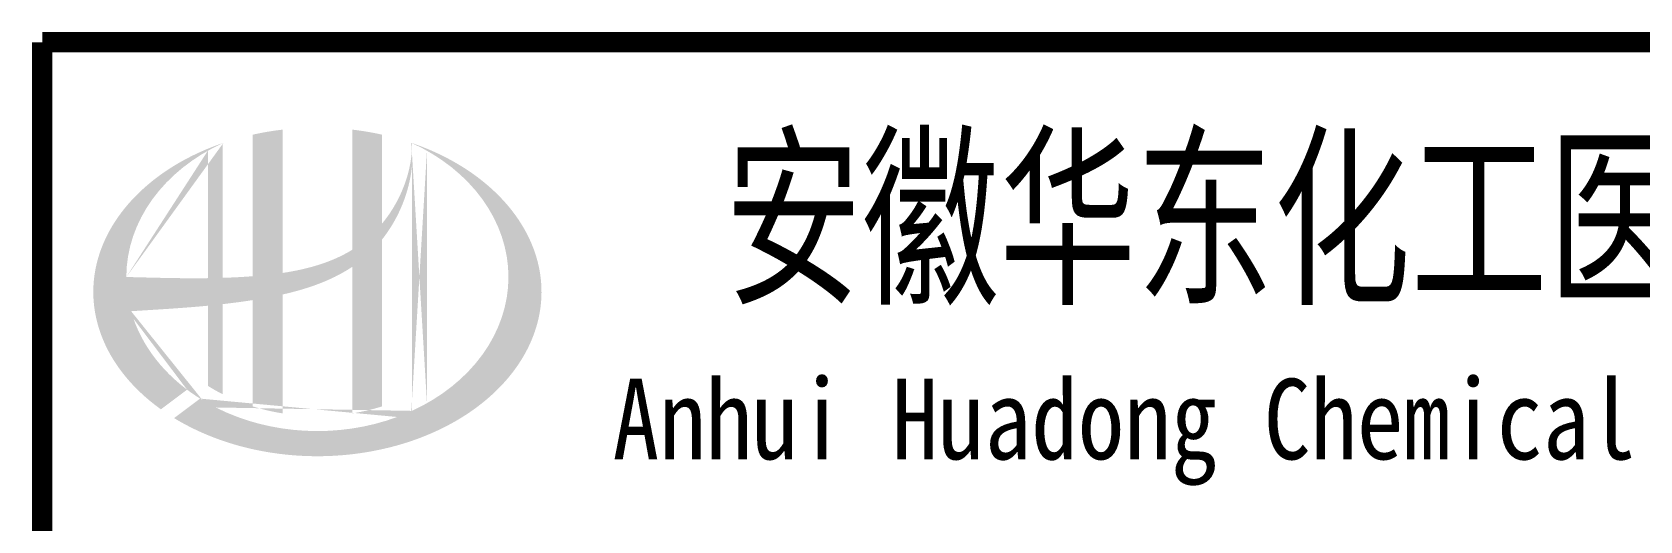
# Model space of a CAD drawing. Extents: x 5066963 to 5185393, y -485691 to -238129.
# Drawn here: x 5160889 to 5166485, y -480357 to -478656 of the extents above; entities that cross this region are included whole.
import ezdxf
from ezdxf.enums import TextEntityAlignment as Align

# ---------------------------------------------------------------- set-up
doc = ezdxf.new("R2010")
doc.units = 0
doc.header["$LTSCALE"] = 1000
doc.header["$MEASUREMENT"] = 0
doc.layers.get('0').update_dxf_attribs({"linetype": 'CONTINUOUS'})
doc.styles.add('宋体', font='', dxfattribs={"width": 0.7})
doc.styles.get('宋体').set_extended_font_data('SimSun')

msp = doc.modelspace()

# ---------------------------------------------------------------- hatches: boundary and pattern name
h = msp.add_hatch(color=256)
edge = h.paths.add_edge_path()
edge.add_spline(control_points=[(5161760.6, -479569.1), (5161766.7, -479567.7), (5161772.8, -479566.3), (5161821.9, -479554.4), (5161864.5, -479541.4), (5161939.5, -479510.3), (5161972.4, -479493.3), (5162003.3, -479472.7)], knot_values=[61.629012, 61.629012, 61.629012, 61.629012, 63.330431, 63.330431, 75.353634, 75.353634, 85.398649, 85.398649, 85.398649, 85.398649], degree=3, periodic=0)
edge.add_line((5162003.3, -479472.7), (5162003.3, -479983))
edge.add_spline(control_points=[(5162003.3, -479983), (5162020.4, -479980.2), (5162037.5, -479976.9), (5162072.2, -479968.8), (5162089.9, -479964), (5162107.3, -479958.5)], knot_values=[4.908456, 4.908456, 4.908456, 4.908456, 4.992821, 4.992821, 5.083034, 5.083034, 5.083034, 5.083034], degree=3, periodic=0)
edge.add_line((5162107.3, -479958.5), (5162107.3, -479377.1))
edge.add_spline(control_points=[(5162107.3, -479377.1), (5162115.9, -479366.2), (5162124.1, -479354.8), (5162150.2, -479315.2), (5162165.9, -479285.2), (5162195.1, -479212.4), (5162206.3, -479168.6), (5162211, -479123.3), (5162211.2, -479122), (5162211.3, -479120.8)], knot_values=[97.991744, 97.991744, 97.991744, 97.991744, 101.64219, 101.64219, 110.337975, 110.337975, 121.934322, 121.934322, 122.270691, 122.270691, 122.270691, 122.270691], degree=3, periodic=0)
edge.add_line((5162211.3, -479120.8), (5162211.3, -479050.3))
edge.add_spline(control_points=[(5162211.3, -479050.3), (5162211.2, -479058), (5162210.8, -479065.7), (5162210.3, -479073.4)], knot_values=[126.194075, 126.194075, 126.194075, 126.194075, 128.396762, 128.396762, 128.396762, 128.396762], degree=3, periodic=0)
edge.add_spline(control_points=[(5162210.3, -479073.4), (5162209.8, -479079.6), (5162209.2, -479085.8), (5162208.4, -479092)], knot_values=[124.417049, 124.417049, 124.417049, 124.417049, 126.194075, 126.194075, 126.194075, 126.194075], degree=3, periodic=0)
edge.add_spline(control_points=[(5162208.4, -479092), (5162207.3, -479101.1), (5162205.8, -479110.2), (5162204, -479119.3)], knot_values=[121.80529, 121.80529, 121.80529, 121.80529, 124.417049, 124.417049, 124.417049, 124.417049], degree=3, periodic=0)
edge.add_spline(control_points=[(5162204, -479119.3), (5162201.6, -479131.5), (5162198.7, -479143.6), (5162195.2, -479155.6)], knot_values=[118.31574, 118.31574, 118.31574, 118.31574, 121.80529, 121.80529, 121.80529, 121.80529], degree=3, periodic=0)
edge.add_spline(control_points=[(5162195.2, -479155.6), (5162191.7, -479167.7), (5162187.6, -479179.8), (5162183.1, -479191.6)], knot_values=[114.795988, 114.795988, 114.795988, 114.795988, 118.31574, 118.31574, 118.31574, 118.31574], degree=3, periodic=0)
edge.add_spline(control_points=[(5162183.1, -479191.6), (5162178.6, -479203.3), (5162173.6, -479214.8), (5162168.2, -479226.2)], knot_values=[111.329641, 111.329641, 111.329641, 111.329641, 114.795988, 114.795988, 114.795988, 114.795988], degree=3, periodic=0)
edge.add_spline(control_points=[(5162168.2, -479226.2), (5162162.7, -479237.7), (5162156.7, -479249.1), (5162150.2, -479260.2)], knot_values=[107.79529, 107.79529, 107.79529, 107.79529, 111.329641, 111.329641, 111.329641, 111.329641], degree=3, periodic=0)
edge.add_spline(control_points=[(5162150.2, -479260.2), (5162143.9, -479271), (5162137.2, -479281.5), (5162130.1, -479291.8)], knot_values=[104.343579, 104.343579, 104.343579, 104.343579, 107.79529, 107.79529, 107.79529, 107.79529], degree=3, periodic=0)
edge.add_spline(control_points=[(5162130.1, -479291.8), (5162122.9, -479302.2), (5162115.2, -479312.2), (5162107.3, -479321.9)], knot_values=[100.8507, 100.8507, 100.8507, 100.8507, 104.343579, 104.343579, 104.343579, 104.343579], degree=3, periodic=0)
edge.add_line((5162107.3, -479321.9), (5162107.3, -479012.7))
edge.add_spline(control_points=[(5162107.3, -479012.7), (5162073.2, -479005.1), (5162038.4, -478999.2), (5162003.3, -478995.1)], knot_values=[4.423999, 4.423999, 4.423999, 4.423999, 4.558741, 4.558741, 4.558741, 4.558741], degree=3, periodic=0)
edge.add_line((5162003.3, -478995.1), (5162003.3, -479413.3))
edge.add_spline(control_points=[(5162003.3, -479413.3), (5161931.3, -479457.8), (5161847.1, -479481), (5161760.6, -479494.1)], knot_values=[63.246215, 63.246215, 63.246215, 63.246215, 87.689124, 87.689124, 87.689124, 87.689124], degree=3, periodic=0)
edge.add_line((5161760.6, -479494.1), (5161760.6, -478995.1))
edge.add_spline(control_points=[(5161760.6, -478995.1), (5161725.4, -478999.2), (5161690.7, -479005.1), (5161656.6, -479012.7)], knot_values=[4.866038, 4.866038, 4.866038, 4.866038, 5.000777, 5.000777, 5.000777, 5.000777], degree=3, periodic=0)
edge.add_line((5161656.6, -479012.7), (5161656.6, -479505.5))
edge.add_spline(control_points=[(5161656.6, -479505.5), (5161654.9, -479505.6), (5161620, -479508.3), (5161585.4, -479510), (5161552.6, -479511)], knot_values=[43.657356, 43.657356, 43.657356, 43.657356, 44.134253, 53.497092, 53.497092, 53.497092, 53.497092], degree=3, periodic=0)
edge.add_line((5161552.6, -479511), (5161552.6, -479041.9))
edge.add_spline(control_points=[(5161552.6, -479041.9), (5161535.6, -479047.8), (5161518.8, -479054.1), (5161502.4, -479060.8)], knot_values=[5.14157, 5.14157, 5.14157, 5.14157, 5.212921, 5.212921, 5.212921, 5.212921], degree=3, periodic=0)
edge.add_spline(control_points=[(5161502.4, -479060.8), (5161495.5, -479063.6), (5161488.7, -479066.5), (5161456.4, -479080.7), (5161431.9, -479093), (5161408.4, -479106.2)], knot_values=[5.212921, 5.212921, 5.212921, 5.212921, 5.24296, 5.24296, 5.355623, 5.355623, 5.355623, 5.355623], degree=3, periodic=0)
edge.add_spline(control_points=[(5161408.4, -479106.2), (5161393.5, -479114.5), (5161379.1, -479123.3), (5161365.1, -479132.4)], knot_values=[5.355623, 5.355623, 5.355623, 5.355623, 5.426974, 5.426974, 5.426974, 5.426974], degree=3, periodic=0)
edge.add_spline(control_points=[(5161365.1, -479132.4), (5161357.7, -479137.2), (5161350.4, -479142.1), (5161336.9, -479151.6), (5161330.7, -479156.1), (5161324.5, -479160.7)], knot_values=[5.426974, 5.426974, 5.426974, 5.426974, 5.464765, 5.464765, 5.498325, 5.498325, 5.498325, 5.498325], degree=3, periodic=0)
edge.add_spline(control_points=[(5161324.5, -479160.7), (5161298.5, -479180.3), (5161274.4, -479201.2), (5161252.5, -479223.1)], knot_values=[5.498325, 5.498325, 5.498325, 5.498325, 5.641027, 5.641027, 5.641027, 5.641027], degree=3, periodic=0)
edge.add_spline(control_points=[(5161252.5, -479223.1), (5161245.5, -479230.1), (5161238.8, -479237.2), (5161218.3, -479259.8), (5161205.4, -479275.7), (5161193.6, -479291.9)], knot_values=[5.641027, 5.641027, 5.641027, 5.641027, 5.686569, 5.686569, 5.783729, 5.783729, 5.783729, 5.783729], degree=3, periodic=0)
edge.add_spline(control_points=[(5161193.6, -479291.9), (5161178.5, -479312.6), (5161165.2, -479334), (5161152.1, -479359), (5161150.5, -479362.2), (5161148.9, -479365.3)], knot_values=[5.783729, 5.783729, 5.783729, 5.783729, 5.908374, 5.908374, 5.92643, 5.92643, 5.92643, 5.92643], degree=3, periodic=0)
edge.add_spline(control_points=[(5161148.9, -479365.3), (5161136.4, -479390.5), (5161126.4, -479416.1), (5161118.9, -479442)], knot_values=[5.92643, 5.92643, 5.92643, 5.92643, 6.069132, 6.069132, 6.069132, 6.069132], degree=3, periodic=0)
edge.add_spline(control_points=[(5161118.9, -479442), (5161115.7, -479453.1), (5161112.9, -479464.3), (5161107.5, -479490.5), (5161105.3, -479505.5), (5161103.8, -479520.6)], knot_values=[6.069132, 6.069132, 6.069132, 6.069132, 6.130179, 6.130179, 6.211834, 6.211834, 6.211834, 6.211834], degree=3, periodic=0)
edge.add_spline(control_points=[(5161103.8, -479520.6), (5161102.6, -479533.7), (5161101.9, -479546.9), (5161101.9, -479560.1)], knot_values=[6.211834, 6.211834, 6.211834, 6.211834, 6.283185, 6.283185, 6.283185, 6.283185], degree=3, periodic=0)
edge.add_spline(control_points=[(5161101.9, -479560.1), (5161101.9, -479569.5), (5161102.3, -479578.8), (5161102.9, -479588.1)], knot_values=[6.283185, 6.283185, 6.283185, 6.283185, 6.333655, 6.333655, 6.333655, 6.333655], degree=3, periodic=0)
edge.add_spline(control_points=[(5161102.9, -479588.1), (5161104.1, -479606.8), (5161106.7, -479625.4), (5161110.4, -479643.9)], knot_values=[6.333655, 6.333655, 6.333655, 6.333655, 6.434594, 6.434594, 6.434594, 6.434594], degree=3, periodic=0)
edge.add_spline(control_points=[(5161110.4, -479643.9), (5161110.7, -479645.1), (5161110.9, -479646.3), (5161114.9, -479664.8), (5161119.6, -479682), (5161125.5, -479699)], knot_values=[6.434594, 6.434594, 6.434594, 6.434594, 6.441278, 6.441278, 6.535532, 6.535532, 6.535532, 6.535532], degree=3, periodic=0)
edge.add_spline(control_points=[(5161125.5, -479699), (5161131.7, -479717.2), (5161139.3, -479735.3), (5161148, -479753.1)], knot_values=[6.535532, 6.535532, 6.535532, 6.535532, 6.636471, 6.636471, 6.636471, 6.636471], degree=3, periodic=0)
edge.add_spline(control_points=[(5161148, -479753.1), (5161150.2, -479757.6), (5161152.5, -479762), (5161161.8, -479779.7), (5161169.5, -479792.7), (5161177.9, -479805.5)], knot_values=[6.636471, 6.636471, 6.636471, 6.636471, 6.661894, 6.661894, 6.73741, 6.73741, 6.73741, 6.73741], degree=3, periodic=0)
edge.add_spline(control_points=[(5161177.9, -479805.5), (5161189.1, -479822.7), (5161201.4, -479839.5), (5161215, -479855.9)], knot_values=[6.73741, 6.73741, 6.73741, 6.73741, 6.838349, 6.838349, 6.838349, 6.838349], degree=3, periodic=0)
edge.add_spline(control_points=[(5161215, -479855.9), (5161220.9, -479863), (5161227, -479870.1), (5161241.6, -479886.1), (5161250.1, -479894.9), (5161259, -479903.5)], knot_values=[6.838349, 6.838349, 6.838349, 6.838349, 6.88251, 6.88251, 6.939288, 6.939288, 6.939288, 6.939288], degree=3, periodic=0)
edge.add_spline(control_points=[(5161259, -479903.5), (5161274.8, -479918.9), (5161291.6, -479933.7), (5161309.5, -479947.9)], knot_values=[6.939288, 6.939288, 6.939288, 6.939288, 7.040227, 7.040227, 7.040227, 7.040227], degree=3, periodic=0)
edge.add_spline(control_points=[(5161309.5, -479947.9), (5161318.5, -479955), (5161327.7, -479962), (5161337.1, -479968.8)], knot_values=[7.040227, 7.040227, 7.040227, 7.040227, 7.090696, 7.090696, 7.090696, 7.090696], degree=3, periodic=0)
edge.add_line((5161337.1, -479968.8), (5161428.3, -479900.4))
edge.add_ellipse((5161881.9, -479508.1), major_axis=(665, 0), ratio=0.806676, start_angle=192.819, end_angle=226.9853, ccw=False)
edge.add_spline(control_points=[(5161233.5, -479627.2), (5161257.5, -479625.7), (5161281.6, -479624.2), (5161370.3, -479618.7), (5161435.1, -479614.4), (5161500.6, -479608.1)], knot_values=[11.398263, 11.398263, 11.398263, 11.398263, 18.40729, 18.40729, 37.18094, 37.18094, 37.18094, 37.18094], degree=3, periodic=0)
edge.add_line((5161500.6, -479608.1), (5161500.6, -479887.1))
edge.add_spline(control_points=[(5161500.6, -479887.1), (5161504.2, -479889.4), (5161507.8, -479891.6), (5161524.7, -479901.8), (5161538.5, -479909.3), (5161552.6, -479916.5)], knot_values=[4.049945, 4.049945, 4.049945, 4.049945, 4.072021, 4.072021, 4.153257, 4.153257, 4.153257, 4.153257], degree=3, periodic=0)
edge.add_line((5161552.6, -479916.5), (5161552.6, -479602.6))
edge.add_spline(control_points=[(5161552.6, -479602.6), (5161584.8, -479598.9), (5161617.2, -479594.7), (5161652, -479589.3), (5161654.3, -479589), (5161656.6, -479588.6)], knot_values=[42.135009, 42.135009, 42.135009, 42.135009, 51.307228, 51.307228, 51.948574, 51.948574, 51.948574, 51.948574], degree=3, periodic=0)
edge.add_line((5161656.6, -479588.6), (5161656.6, -479958.5))
edge.add_spline(control_points=[(5161656.6, -479958.5), (5161690.2, -479969.1), (5161725.1, -479977.3), (5161760.6, -479983)], knot_values=[4.34174, 4.34174, 4.34174, 4.34174, 4.516316, 4.516316, 4.516316, 4.516316], degree=3, periodic=0)
edge.add_line((5161760.6, -479983), (5161760.6, -479569.1))
edge = h.paths.add_edge_path(flags=16)
edge.add_ellipse((5161881.9, -479508.1), major_axis=(665, 0), ratio=0.806676, start_angle=124.9875, end_angle=179.999, ccw=False)
edge.add_line((5161500.6, -479068.6), (5161500.6, -479512.2))
edge.add_spline(control_points=[(5161500.6, -479512.2), (5161405.3, -479513.5), (5161311.3, -479510.5), (5161216.9, -479508.1)], knot_values=[11.27373, 11.27373, 11.27373, 11.27373, 38.687513, 38.687513, 38.687513, 38.687513], degree=3, periodic=0)
edge = h.paths.add_edge_path()
edge.add_spline(control_points=[(5161383.1, -479999.3), (5161414.2, -480018.3), (5161447.3, -480035.5), (5161531.9, -480072.7), (5161585.2, -480090.6), (5161695.9, -480117.2), (5161753.4, -480125.9), (5161869.5, -480133.7), (5161928.2, -480132.7), (5162043.8, -480121.2), (5162100.6, -480110.7), (5162209.7, -480080.7), (5162261.8, -480061.1), (5162358.7, -480014.3), (5162403.5, -479986.9), (5162483.4, -479926), (5162518.6, -479892.4), (5162577.9, -479820.9), (5162602.1, -479783), (5162638.4, -479704.9), (5162650.7, -479664.7), (5162663.3, -479583.5), (5162663.6, -479542.5), (5162652.1, -479461), (5162640.3, -479420.5), (5162604.7, -479341.8), (5162580.9, -479303.6), (5162522.1, -479231.4), (5162487, -479197.5), (5162407.2, -479135.8), (5162362.5, -479108.1), (5162281.3, -479068.4), (5162246.9, -479054.1), (5162211.3, -479041.9)], knot_values=[0.886421, 0.886421, 0.886421, 0.886421, 1.040557, 1.040557, 1.261172, 1.261172, 1.481788, 1.481788, 1.702404, 1.702404, 1.92302, 1.92302, 2.143636, 2.143636, 2.364252, 2.364252, 2.584868, 2.584868, 2.805484, 2.805484, 3.026099, 3.026099, 3.246715, 3.246715, 3.46852, 3.46852, 3.690325, 3.690325, 3.91213, 3.91213, 4.133935, 4.133935, 4.283209, 4.283209, 4.283209, 4.283209], degree=3, periodic=0)
edge.add_line((5162211.3, -479041.9), (5162211.3, -479042))
edge.add_spline(control_points=[(5162211.3, -479042.1), (5162211.3, -479044.8), (5162211.3, -479047.6), (5162211.3, -479050.3)], knot_values=[128.396762, 128.396762, 128.396762, 128.396762, 129.192193, 129.192193, 129.192193, 129.192193], degree=3, periodic=0)
edge.add_line((5162211.3, -479050.3), (5162211.3, -479974.2))
edge.add_ellipse((5161881.9, -479508.1), major_axis=(665, 0), ratio=0.806676, start_angle=232.1054, end_angle=299.6833, ccw=False)
edge.add_line((5161473.5, -479931.5), (5161383.1, -479999.3))
edge = h.paths.add_edge_path(flags=16)
edge.add_ellipse((5161881.9, -479508.1), major_axis=(665, 0), ratio=0.806676, start_angle=304.9875, end_angle=415.0121, ccw=False)
edge.add_line((5162263.3, -479947.6), (5162263.3, -479068.6))

# ---------------------------------------------------------------- linework, layer by layer
at = {"const_width": 70}
for points in [[(5160924.1, -478690.7), (5160924.1, -484690.7)], [(5178924.1, -478690.7), (5160924.1, -478690.7)]]:
    msp.add_lwpolyline(points, dxfattribs=at)

# ---------------------------------------------------------------- texts
at = {"style": '宋体'}
for s, height, width, p in [('安徽华东化工医药工程有限责任公司', 500, 0.7, (5167119, -479290.7)), ('Anhui Huadong Chemical & Medical Engineering Co.,Ltd', 280, 0.85, (5167119, -480040.7))]:
    msp.add_text(s, height=height, dxfattribs=dict(at, width=width)).set_placement(p, align=Align.MIDDLE)

doc.saveas('drawing.dxf')
